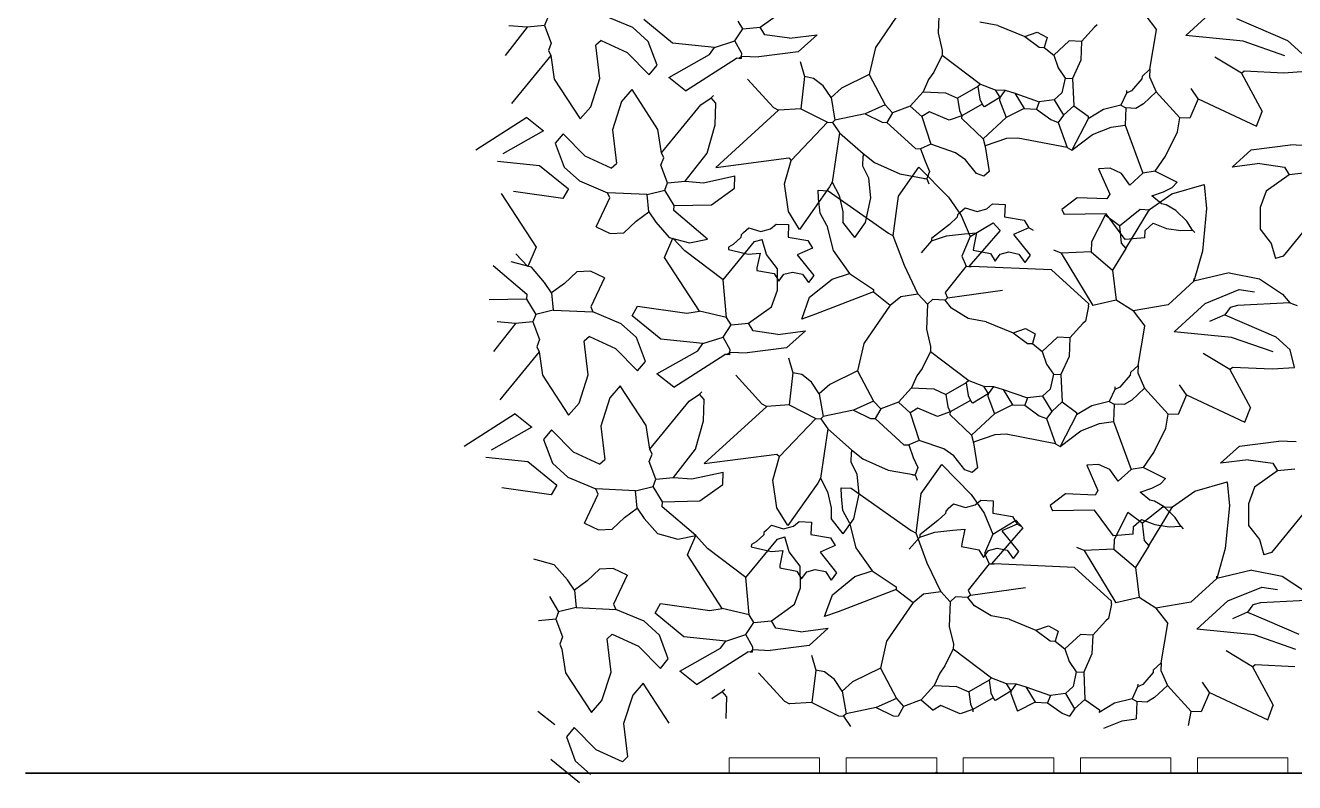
# Model space of a CAD drawing. Header units: inches. Extents: x 2013 to 15569, y -2551 to 2524.
# Drawn here: x 12573.6 to 12736.9, y 1182.1 to 1279.5 of the extents above; entities that cross this region are included whole.
import ezdxf

# ---------------------------------------------------------------- set-up
doc = ezdxf.new("R2010")
doc.units = ezdxf.units.IN
doc.header["$MEASUREMENT"] = 0
doc.layers.add('A-FURN', color=8, linetype='Continuous', lineweight=18)
doc.layers.add('A-WALL-FULL', color=7, linetype='Continuous', lineweight=35)
doc.layers.add('VERDE_siepe', color=96, linetype='Continuous')

msp = doc.modelspace()

# ---------------------------------------------------------------- linework, layer by layer
at = {"layer": 'A-FURN'}
for p, q in [((12675.791, 1185.271), (12664.156, 1185.271)), ((12664.156, 1183.271), (12664.156, 1185.271)), ((12675.791, 1183.271), (12675.791, 1185.271)), ((12690.85, 1185.271), (12679.214, 1185.271)), ((12679.214, 1183.271), (12679.214, 1185.271)), ((12690.85, 1183.271), (12690.85, 1185.271)), ((12705.909, 1185.271), (12694.273, 1185.271)), ((12694.273, 1183.271), (12694.273, 1185.271)), ((12705.909, 1183.271), (12705.909, 1185.271)), ((12720.967, 1185.271), (12709.332, 1185.271)), ((12709.332, 1183.271), (12709.332, 1185.271)), ((12720.967, 1183.271), (12720.967, 1185.271)), ((12736.026, 1185.271), (12724.39, 1185.271)), ((12724.39, 1183.271), (12724.39, 1185.271)), ((12736.026, 1183.271), (12736.026, 1185.271)), ((12675.791, 1183.271), (12664.156, 1183.271)), ((12690.85, 1183.271), (12679.214, 1183.271)), ((12705.909, 1183.271), (12694.273, 1183.271)), ((12720.967, 1183.271), (12709.332, 1183.271)), ((12736.026, 1183.271), (12724.39, 1183.271))]:
    msp.add_line(p, q, dxfattribs=at)
at = {"layer": 'A-WALL-FULL'}
msp.add_line((12573.608, 1183.271), (13770.707, 1183.271), dxfattribs=at)
at = {"layer": 'VERDE_siepe'}
for p, q in [((12722.89, 1278.169), (12726.88, 1281.805)), ((12640.77, 1280.402), (12640.41, 1279.46)), ((12651.765, 1279.197), (12648.126, 1280.72)), ((12656.879, 1277.2), (12653.181, 1280.234)), ((12668.141, 1279.263), (12671.106, 1281.368)), ((12686.366, 1281.597), (12682.957, 1276.639)), ((12691.159, 1281.708), (12691.02, 1278.521)), ((12717.617, 1280.873), (12719.127, 1278.892)), ((12729.406, 1280.359), (12731.912, 1279.293)), ((12638.165, 1279.239), (12635.338, 1275.613)), ((12638.165, 1279.24), (12635.798, 1279.432)), ((12640.41, 1279.46), (12638.166, 1279.239)), ((12640.41, 1279.46), (12641.268, 1277.189)), ((12653.74, 1277.422), (12651.765, 1279.197)), ((12664.872, 1277.49), (12665.897, 1279.041)), ((12665.897, 1279.041), (12665.301, 1280.025)), ((12665.897, 1279.041), (12668.141, 1279.263)), ((12668.737, 1278.279), (12668.141, 1279.263)), ((12691.02, 1278.521), (12691.56, 1276.264)), ((12698.722, 1279.463), (12696.406, 1279.869)), ((12698.722, 1279.463), (12702.171, 1278.035)), ((12702.171, 1278.035), (12703.792, 1278.603)), ((12703.792, 1278.603), (12705.038, 1277.91)), ((12711.162, 1279.24), (12709.485, 1277.397)), ((12711.494, 1279.544), (12711.162, 1279.24)), ((12718.267, 1273.823), (12719.127, 1278.892)), ((12731.912, 1279.293), (12735.985, 1277.519)), ((12641.268, 1277.189), (12640.908, 1276.247)), ((12647.668, 1277.548), (12647.003, 1276.939)), ((12647.521, 1272.625), (12647.003, 1276.939)), ((12647.668, 1277.548), (12651.039, 1276.004)), ((12654.872, 1274.361), (12653.74, 1277.422)), ((12662.281, 1276.646), (12656.879, 1277.2)), ((12662.281, 1276.646), (12664.872, 1277.49)), ((12665.758, 1275.855), (12664.872, 1277.49)), ((12671.909, 1277.821), (12668.737, 1278.279)), ((12671.909, 1277.821), (12675.463, 1278.28)), ((12675.463, 1278.28), (12673.022, 1276.083)), ((12702.171, 1278.035), (12704.027, 1276.678)), ((12705.038, 1277.91), (12704.664, 1276.65)), ((12707.892, 1277.467), (12705.897, 1275.639)), ((12709.485, 1277.397), (12707.892, 1277.467)), ((12709.485, 1277.397), (12709.386, 1275.004)), ((12730.261, 1277.44), (12722.89, 1278.169)), ((12735.635, 1275.573), (12730.261, 1277.44)), ((12735.985, 1277.519), (12737.828, 1275.843)), ((12641.199, 1275.596), (12636.142, 1269.431)), ((12640.908, 1276.247), (12641.199, 1275.596)), ((12641.199, 1275.595), (12641.655, 1272.574)), ((12651.039, 1276.004), (12653.86, 1273.128)), ((12656.366, 1272.753), (12661.603, 1275.718)), ((12658.527, 1271.063), (12665.093, 1275.246)), ((12661.603, 1275.718), (12662.281, 1276.646)), ((12665.412, 1275.232), (12665.093, 1275.246)), ((12665.412, 1275.232), (12665.744, 1275.537)), ((12665.731, 1275.218), (12665.744, 1275.537)), ((12665.744, 1275.537), (12665.758, 1275.855)), ((12665.744, 1275.537), (12667.974, 1275.44)), ((12673.022, 1276.083), (12667.974, 1275.44)), ((12682.957, 1276.639), (12682.168, 1273.162)), ((12691.532, 1275.626), (12690.479, 1273.438)), ((12691.56, 1276.264), (12691.532, 1275.626)), ((12691.532, 1275.626), (12696.477, 1271.9)), ((12704.027, 1276.678), (12704.664, 1276.65)), ((12704.664, 1276.65), (12705.897, 1275.639)), ((12705.897, 1275.639), (12706.465, 1274.017)), ((12730.056, 1273.309), (12726.634, 1275.373)), ((12653.86, 1273.128), (12654.872, 1274.361)), ((12665.731, 1275.218), (12665.412, 1275.232)), ((12673.302, 1274.826), (12673.856, 1272.886)), ((12706.465, 1274.017), (12707.365, 1272.702)), ((12709.386, 1275.004), (12708.321, 1272.66)), ((12718.267, 1273.823), (12717.269, 1272.909)), ((12718.267, 1273.823), (12718.225, 1272.867)), ((12730.056, 1273.309), (12730.388, 1273.613)), ((12730.388, 1273.613), (12735.486, 1273.391)), ((12641.655, 1272.574), (12644.993, 1267.45)), ((12646.337, 1268.987), (12647.521, 1272.625)), ((12658.527, 1271.063), (12656.366, 1272.753)), ((12666.5, 1272.568), (12669.852, 1268.91)), ((12673.856, 1272.886), (12673.357, 1268.758)), ((12674.984, 1272.664), (12673.856, 1272.886)), ((12676.26, 1271.687), (12674.984, 1272.664)), ((12682.168, 1273.162), (12678.579, 1271.403)), ((12682.168, 1273.162), (12684.231, 1269.241)), ((12689.801, 1272.51), (12689.094, 1270.944)), ((12690.479, 1273.438), (12689.801, 1272.51)), ((12707.365, 1272.702), (12706.964, 1270.804)), ((12707.365, 1272.702), (12708.321, 1272.66)), ((12708.321, 1272.66), (12708.486, 1269.141)), ((12717.256, 1272.589), (12715.912, 1271.053)), ((12717.269, 1272.909), (12717.256, 1272.589)), ((12718.225, 1272.867), (12719.098, 1270.914)), ((12730.056, 1273.309), (12732.715, 1268.405)), ((12735.486, 1273.391), (12738.367, 1273.584)), ((12651.648, 1271.218), (12650.304, 1269.681)), ((12654.987, 1266.095), (12651.649, 1271.219)), ((12661.816, 1270.137), (12662.148, 1270.442)), ((12677.25, 1270.184), (12676.26, 1271.687)), ((12678.579, 1271.403), (12677.25, 1270.184)), ((12689.094, 1270.944), (12687.417, 1269.102)), ((12689.094, 1270.944), (12691.961, 1270.819)), ((12691.961, 1270.819), (12693.527, 1270.113)), ((12696.144, 1271.595), (12693.527, 1270.113)), ((12696.477, 1271.9), (12696.144, 1271.595)), ((12696.144, 1271.595), (12696.394, 1269.988)), ((12696.477, 1271.9), (12698.361, 1271.179)), ((12698.361, 1271.179), (12698.956, 1270.195)), ((12698.361, 1271.179), (12699.635, 1271.123)), ((12699.635, 1271.123), (12698.956, 1270.195)), ((12699.635, 1271.123), (12700.896, 1270.75)), ((12700.896, 1270.75), (12704.041, 1269.655)), ((12700.896, 1270.75), (12702.087, 1268.782)), ((12706.964, 1270.804), (12705.966, 1269.89)), ((12715.261, 1270.761), (12714.555, 1269.196)), ((12715.274, 1271.08), (12715.261, 1270.761)), ((12715.912, 1271.053), (12715.261, 1270.761)), ((12719.098, 1270.914), (12717.436, 1269.39)), ((12719.098, 1270.914), (12722.146, 1267.588)), ((12724.487, 1270.04), (12723.586, 1271.356)), ((12644.994, 1267.45), (12646.337, 1268.987)), ((12650.304, 1269.681), (12649.121, 1266.043)), ((12655.443, 1263.073), (12660.5, 1269.237)), ((12660.5, 1269.237), (12661.816, 1270.137)), ((12662.426, 1269.472), (12661.816, 1270.137)), ((12662.342, 1266.695), (12662.426, 1269.472)), ((12669.852, 1268.91), (12670.476, 1268.564)), ((12673.357, 1268.758), (12670.476, 1268.564)), ((12673.357, 1268.758), (12676.792, 1267.012)), ((12677.25, 1270.184), (12677.761, 1267.289)), ((12684.231, 1269.241), (12681.626, 1268.078)), ((12684.231, 1269.241), (12685.145, 1268.244)), ((12687.417, 1269.102), (12685.145, 1268.244)), ((12687.417, 1269.102), (12688.955, 1267.759)), ((12693.527, 1270.113), (12693.775, 1268.506)), ((12696.684, 1269.337), (12694.066, 1267.855)), ((12696.394, 1269.988), (12696.684, 1269.337)), ((12696.989, 1269.005), (12696.684, 1269.337)), ((12698.956, 1270.195), (12696.989, 1269.005)), ((12698.956, 1270.195), (12698.942, 1269.877)), ((12698.942, 1269.877), (12699.801, 1267.605)), ((12702.087, 1268.782), (12699.801, 1267.605)), ((12702.087, 1268.782), (12703.68, 1268.713)), ((12704.041, 1269.655), (12703.68, 1268.713)), ((12705.966, 1269.89), (12704.041, 1269.655)), ((12705.966, 1269.89), (12707.157, 1267.923)), ((12708.486, 1269.141), (12707.157, 1267.923)), ((12708.486, 1269.141), (12710.343, 1267.784)), ((12714.555, 1269.196), (12712.296, 1268.656)), ((12714.555, 1269.196), (12715.177, 1268.849)), ((12715.177, 1268.849), (12715.08, 1266.62)), ((12716.452, 1268.794), (12715.177, 1268.849)), ((12717.436, 1269.39), (12716.452, 1268.794)), ((12724.487, 1270.04), (12723.42, 1267.532)), ((12724.487, 1270.04), (12731.994, 1266.521)), ((12638.115, 1267.605), (12631.549, 1263.423)), ((12638.115, 1267.605), (12640.276, 1265.915)), ((12670.476, 1268.564), (12662.449, 1261.208)), ((12677.761, 1267.289), (12677.429, 1266.985)), ((12681.626, 1268.078), (12677.761, 1267.289)), ((12681.626, 1268.078), (12683.816, 1267.025)), ((12685.145, 1268.244), (12684.452, 1266.997)), ((12689.938, 1268.354), (12688.955, 1267.759)), ((12688.955, 1267.759), (12690.076, 1264.198)), ((12692.446, 1267.287), (12689.938, 1268.354)), ((12694.066, 1267.855), (12692.446, 1267.287)), ((12693.775, 1268.506), (12694.066, 1267.855)), ((12694.066, 1267.855), (12694.052, 1267.536)), ((12694.052, 1267.536), (12696.808, 1264.862)), ((12699.801, 1267.605), (12696.808, 1264.862)), ((12703.68, 1268.713), (12705.536, 1267.355)), ((12705.536, 1267.355), (12706.478, 1266.995)), ((12707.157, 1267.923), (12706.478, 1266.995)), ((12710.329, 1267.465), (12708.236, 1263.406)), ((12712.296, 1268.656), (12710.329, 1267.465)), ((12710.343, 1267.784), (12710.329, 1267.465)), ((12721.824, 1265.77), (12722.146, 1267.588)), ((12723.42, 1267.532), (12722.146, 1267.588)), ((12731.994, 1266.521), (12732.715, 1268.405)), ((12640.276, 1265.915), (12635.039, 1262.951)), ((12642.782, 1265.54), (12641.77, 1264.308)), ((12645.602, 1262.665), (12642.782, 1265.54)), ((12649.121, 1266.043), (12649.639, 1261.73)), ((12655.443, 1263.073), (12654.987, 1266.095)), ((12661.304, 1263.055), (12662.342, 1266.695)), ((12676.792, 1267.012), (12672.11, 1262.108)), ((12676.792, 1267.012), (12677.429, 1266.985)), ((12678.329, 1265.668), (12677.414, 1259.324)), ((12677.429, 1266.985), (12678.329, 1265.668)), ((12678.329, 1265.668), (12681.404, 1262.981)), ((12683.816, 1267.025), (12684.452, 1266.997)), ((12684.452, 1266.997), (12688.136, 1263.645)), ((12706.478, 1266.995), (12707.614, 1263.753)), ((12710.904, 1265.447), (12713.291, 1266.387)), ((12713.291, 1266.387), (12715.08, 1266.62)), ((12715.08, 1266.62), (12717.365, 1260.455)), ((12720.281, 1262.643), (12721.824, 1265.77)), ((12641.77, 1264.308), (12642.902, 1261.247)), ((12690.076, 1264.198), (12688.774, 1263.617)), ((12693.264, 1263.101), (12690.076, 1264.198)), ((12696.808, 1264.862), (12697.086, 1263.892)), ((12699.833, 1264.928), (12697.064, 1263.963)), ((12697.086, 1263.892), (12697.584, 1260.679)), ((12701.283, 1264.987), (12699.833, 1264.928)), ((12707.614, 1263.753), (12701.283, 1264.987)), ((12708.236, 1263.406), (12710.904, 1265.447)), ((12731.31, 1263.452), (12736.358, 1264.095)), ((12738.588, 1263.998), (12736.358, 1264.095)), ((12648.973, 1261.121), (12645.602, 1262.665)), ((12655.374, 1261.48), (12655.734, 1262.421)), ((12655.734, 1262.421), (12655.443, 1263.073)), ((12658.476, 1259.429), (12661.304, 1263.055)), ((12662.449, 1261.208), (12671.804, 1262.442)), ((12671.804, 1262.442), (12672.11, 1262.108)), ((12681.335, 1261.387), (12681.39, 1262.661)), ((12681.404, 1262.981), (12681.39, 1262.661)), ((12681.404, 1262.981), (12682.848, 1261.841)), ((12688.136, 1263.645), (12688.774, 1263.617)), ((12688.774, 1263.617), (12689.342, 1261.996)), ((12694.533, 1262.189), (12693.264, 1263.101)), ((12695.977, 1260.43), (12694.533, 1262.189)), ((12707.614, 1263.753), (12708.236, 1263.406)), ((12718.972, 1260.704), (12720.281, 1262.643)), ((12728.869, 1261.255), (12731.31, 1263.452)), ((12634.361, 1262.023), (12639.762, 1261.468)), ((12639.762, 1261.468), (12643.461, 1258.434)), ((12642.902, 1261.247), (12644.877, 1259.471)), ((12648.973, 1261.121), (12649.639, 1261.73)), ((12656.232, 1259.208), (12655.374, 1261.48)), ((12671.277, 1259.089), (12672.11, 1262.108)), ((12682.106, 1259.817), (12681.335, 1261.387)), ((12682.848, 1261.841), (12686.111, 1260.385)), ((12685.916, 1257.513), (12688.57, 1261.236)), ((12688.57, 1261.236), (12692.36, 1257.385)), ((12689.342, 1261.996), (12689.923, 1260.694)), ((12689.923, 1260.694), (12689.563, 1259.752)), ((12697.584, 1260.679), (12696.919, 1260.069)), ((12713.178, 1261.11), (12711.644, 1261.023)), ((12711.644, 1261.023), (12713.099, 1257.768)), ((12714.614, 1260.433), (12713.178, 1261.11)), ((12718.972, 1260.704), (12717.365, 1260.455)), ((12718.972, 1260.704), (12721.784, 1259.305)), ((12732.423, 1261.714), (12728.869, 1261.255)), ((12732.423, 1261.714), (12735.595, 1261.256)), ((12735.595, 1261.256), (12736.191, 1260.272)), ((12644.877, 1259.471), (12648.516, 1257.948)), ((12655.871, 1258.266), (12656.232, 1259.208)), ((12656.232, 1259.208), (12658.476, 1259.429)), ((12658.476, 1259.429), (12660.844, 1259.236)), ((12660.844, 1259.236), (12664.89, 1260.107)), ((12664.821, 1258.515), (12664.89, 1260.107)), ((12671.776, 1255.526), (12671.277, 1259.089)), ((12677.414, 1259.324), (12677.068, 1258.7)), ((12677.414, 1259.324), (12678.3, 1257.584)), ((12682.377, 1257.292), (12682.106, 1259.817)), ((12686.111, 1260.385), (12689.563, 1259.752)), ((12689.245, 1259.766), (12689.563, 1259.752)), ((12689.563, 1259.752), (12689.854, 1259.101)), ((12696.919, 1260.069), (12695.977, 1260.43)), ((12715.702, 1258.931), (12714.614, 1260.433)), ((12717.365, 1260.455), (12715.702, 1258.931)), ((12721.11, 1257.821), (12725.266, 1259.022)), ((12721.16, 1258.612), (12721.784, 1259.305)), ((12725.266, 1259.022), (12725.572, 1255.937)), ((12736.191, 1260.272), (12733.226, 1258.167)), ((12738.435, 1260.494), (12736.191, 1260.272)), ((12634.817, 1257.853), (12639.304, 1250.954)), ((12642.769, 1257.188), (12636.424, 1258.102)), ((12643.461, 1258.434), (12642.769, 1257.188)), ((12647.047, 1253.544), (12648.807, 1257.297)), ((12648.807, 1257.297), (12648.516, 1257.948)), ((12653.614, 1257.726), (12648.516, 1257.948)), ((12653.614, 1257.726), (12655.871, 1258.266)), ((12653.835, 1255.482), (12653.614, 1257.726)), ((12657.063, 1256.299), (12655.871, 1258.266)), ((12661.856, 1256.409), (12664.821, 1258.515)), ((12677.068, 1258.7), (12673.183, 1253.234)), ((12675.613, 1258.26), (12676.888, 1258.204)), ((12675.641, 1257.193), (12675.613, 1258.26)), ((12676.888, 1258.204), (12684.63, 1252.76)), ((12678.3, 1257.584), (12678.755, 1255.507)), ((12681.694, 1254.122), (12682.377, 1257.292)), ((12685.253, 1252.414), (12685.916, 1257.513)), ((12692.36, 1257.385), (12694.016, 1255.01)), ((12708.928, 1257.311), (12706.947, 1255.801)), ((12712.752, 1257.145), (12708.928, 1257.311)), ((12713.099, 1257.768), (12712.752, 1257.145)), ((12718.236, 1255.796), (12721.11, 1257.821)), ((12718.514, 1257.532), (12720.022, 1258.047)), ((12719.748, 1256.521), (12718.514, 1257.532)), ((12720.022, 1258.047), (12721.16, 1258.612)), ((12733.226, 1258.167), (12732.452, 1256.031)), ((12657.035, 1255.661), (12657.063, 1256.299)), ((12661.342, 1251.963), (12657.035, 1255.661)), ((12657.063, 1256.299), (12661.856, 1256.409)), ((12675.854, 1255.341), (12675.641, 1257.193)), ((12693.843, 1255.415), (12694.508, 1256.025)), ((12694.508, 1256.025), (12696.043, 1255.553)), ((12696.043, 1255.553), (12697.312, 1255.898)), ((12697.312, 1255.898), (12698.041, 1256.51)), ((12698.041, 1256.51), (12699.634, 1256.44)), ((12699.634, 1256.44), (12699.564, 1254.847)), ((12706.947, 1255.801), (12707.239, 1255.151)), ((12714.357, 1253.698), (12717.004, 1255.818)), ((12715.188, 1250.789), (12718.236, 1255.796)), ((12717.004, 1255.818), (12718.278, 1255.762)), ((12720.359, 1256.374), (12719.748, 1256.521)), ((12721.617, 1255.643), (12720.359, 1256.374)), ((12725.572, 1255.937), (12725.038, 1250.432)), ((12732.452, 1256.031), (12732.478, 1253.266)), ((12650.595, 1252.772), (12652.187, 1254.277)), ((12652.187, 1254.277), (12653.835, 1255.482)), ((12653.835, 1255.482), (12654.735, 1254.166)), ((12654.735, 1254.166), (12656.434, 1252.211)), ((12673.183, 1253.234), (12671.776, 1255.526)), ((12676.693, 1253.745), (12675.854, 1255.341)), ((12678.755, 1255.507), (12678.785, 1254.156)), ((12680.295, 1252.175), (12678.785, 1254.156)), ((12680.295, 1252.175), (12681.694, 1254.122)), ((12693.496, 1254.792), (12692.499, 1253.878)), ((12693.51, 1255.111), (12693.496, 1254.792)), ((12693.843, 1255.415), (12693.51, 1255.111)), ((12694.016, 1255.01), (12695.144, 1252.301)), ((12695.144, 1252.301), (12698.094, 1254.088)), ((12698.094, 1254.088), (12699.009, 1253.091)), ((12699.564, 1254.847), (12702.099, 1254.417)), ((12702.099, 1254.417), (12702.695, 1253.434)), ((12712.668, 1255.233), (12707.239, 1255.151)), ((12712.501, 1255.056), (12710.755, 1251.621)), ((12714.357, 1253.698), (12712.501, 1255.056)), ((12715.079, 1251.936), (12712.668, 1255.233)), ((12723.024, 1254.292), (12721.617, 1255.643)), ((12723.751, 1253.153), (12723.024, 1254.292)), ((12739.459, 1254.704), (12735.413, 1249.772)), ((12647.047, 1253.544), (12648.832, 1252.696)), ((12648.832, 1252.696), (12650.595, 1252.772)), ((12665.679, 1252.513), (12665.665, 1252.195)), ((12666.012, 1252.817), (12665.679, 1252.513)), ((12666.012, 1252.817), (12666.676, 1253.427)), ((12666.676, 1253.427), (12668.212, 1252.956)), ((12668.212, 1252.956), (12669.481, 1253.3)), ((12669.481, 1253.3), (12670.209, 1253.912)), ((12670.209, 1253.912), (12671.802, 1253.842)), ((12671.802, 1253.842), (12671.733, 1252.249)), ((12676.693, 1253.745), (12677.509, 1250.516)), ((12684.63, 1252.76), (12685.253, 1252.414)), ((12686.699, 1248.572), (12685.253, 1252.414)), ((12690.172, 1251.745), (12692.089, 1252.412)), ((12692.499, 1253.878), (12690.186, 1252.064)), ((12692.089, 1252.412), (12694.444, 1252.652)), ((12694.444, 1252.652), (12695.962, 1252.77)), ((12699.009, 1253.091), (12694.977, 1248.478)), ((12695.962, 1252.77), (12695.561, 1250.872)), ((12702.695, 1253.434), (12700.741, 1252.561)), ((12700.741, 1252.561), (12702.86, 1249.915)), ((12703.318, 1253.087), (12702.695, 1253.434)), ((12714.357, 1253.698), (12714.578, 1251.454)), ((12717.642, 1252.143), (12717.683, 1253.099)), ((12717.683, 1253.099), (12718.681, 1254.013)), ((12718.681, 1254.013), (12720.404, 1253.362)), ((12720.404, 1253.362), (12722.269, 1253.097)), ((12722.269, 1253.097), (12723.751, 1253.153)), ((12723.75, 1253.153), (12724.055, 1252.821)), ((12732.478, 1253.266), (12733.891, 1251.435)), ((12639.304, 1250.954), (12638.237, 1248.447)), ((12655.836, 1249.609), (12656.903, 1252.117)), ((12656.434, 1252.211), (12659.04, 1251.483)), ((12658.426, 1250.454), (12656.903, 1252.117)), ((12659.04, 1251.483), (12661.342, 1251.963)), ((12663.371, 1246.726), (12667.417, 1251.658)), ((12664.066, 1250.962), (12664.052, 1250.642)), ((12664.667, 1251.281), (12664.066, 1250.962)), ((12665.665, 1252.195), (12664.667, 1251.281)), ((12667.417, 1251.658), (12668.387, 1251.935)), ((12668.94, 1249.995), (12668.387, 1251.935)), ((12671.733, 1252.249), (12674.267, 1251.82)), ((12674.863, 1250.836), (12672.91, 1249.964)), ((12674.267, 1251.82), (12674.863, 1250.836)), ((12690.172, 1251.745), (12688.828, 1250.208)), ((12690.186, 1252.064), (12690.172, 1251.745)), ((12695.144, 1252.301), (12694.077, 1249.794)), ((12695.561, 1250.872), (12695.547, 1250.553)), ((12710.755, 1251.621), (12710.699, 1250.347)), ((12715.188, 1250.789), (12713.47, 1247.991)), ((12714.578, 1251.454), (12715.188, 1250.789)), ((12717.642, 1252.143), (12715.079, 1251.936)), ((12733.891, 1251.435), (12734.444, 1249.495)), ((12636.714, 1250.11), (12638.237, 1248.447)), ((12660.323, 1242.71), (12655.836, 1249.609)), ((12663.371, 1246.726), (12658.426, 1250.454)), ((12664.052, 1250.642), (12665.348, 1250.359)), ((12665.348, 1250.359), (12666.613, 1250.055)), ((12666.613, 1250.055), (12668.131, 1250.172)), ((12668.131, 1250.172), (12667.729, 1248.274)), ((12670.352, 1248.165), (12668.94, 1249.995)), ((12672.91, 1249.964), (12675.029, 1247.317)), ((12677.509, 1250.516), (12679.614, 1247.552)), ((12694.077, 1249.794), (12694.659, 1248.492)), ((12695.547, 1250.553), (12697.763, 1250.137)), ((12697.763, 1250.137), (12698.359, 1249.153)), ((12698.359, 1249.153), (12699.021, 1250.053)), ((12699.021, 1250.053), (12700.124, 1250.348)), ((12700.124, 1250.348), (12701.421, 1250.063)), ((12701.421, 1250.063), (12702.182, 1248.987)), ((12702.86, 1249.915), (12702.182, 1248.987)), ((12706.862, 1250.194), (12705.92, 1250.555)), ((12710.699, 1250.347), (12706.862, 1250.194)), ((12706.862, 1250.194), (12710.941, 1243.461)), ((12710.699, 1250.347), (12713.47, 1247.991)), ((12725.038, 1250.432), (12723.942, 1246.577)), ((12735.413, 1249.772), (12734.444, 1249.495)), ((12633.798, 1248.601), (12638.105, 1244.902)), ((12638.706, 1248.353), (12636.1, 1249.081)), ((12640.405, 1246.397), (12638.706, 1248.353)), ((12644.545, 1247.791), (12642.953, 1246.286)), ((12646.308, 1247.868), (12644.545, 1247.791)), ((12648.093, 1247.02), (12646.308, 1247.868)), ((12667.729, 1248.274), (12667.715, 1247.955)), ((12667.715, 1247.955), (12669.931, 1247.54)), ((12669.931, 1247.54), (12670.527, 1246.556)), ((12670.378, 1245.399), (12670.352, 1248.165)), ((12671.189, 1247.456), (12672.293, 1247.75)), ((12672.293, 1247.75), (12673.589, 1247.465)), ((12677.388, 1246.828), (12679.614, 1247.552)), ((12679.614, 1247.552), (12682.717, 1245.501)), ((12688.438, 1244.933), (12686.699, 1248.572)), ((12694.659, 1248.492), (12691.957, 1245.098)), ((12694.659, 1248.492), (12694.977, 1248.478)), ((12694.977, 1248.478), (12695.295, 1248.464)), ((12705.618, 1248.014), (12695.295, 1248.464)), ((12710.408, 1243.656), (12705.618, 1248.014)), ((12713.47, 1247.991), (12713.94, 1244.14)), ((12728.458, 1247.657), (12723.942, 1246.577)), ((12728.458, 1247.657), (12732.36, 1246.888)), ((12641.305, 1245.081), (12640.405, 1246.397)), ((12642.953, 1246.286), (12641.305, 1245.081)), ((12648.093, 1247.02), (12646.333, 1243.266)), ((12663.799, 1241.92), (12663.371, 1246.726)), ((12670.527, 1246.556), (12671.189, 1247.456)), ((12673.589, 1247.465), (12674.35, 1246.389)), ((12675.029, 1247.317), (12674.35, 1246.389)), ((12674.501, 1244.497), (12677.388, 1246.828)), ((12723.942, 1246.577), (12720.617, 1243.53)), ((12723.942, 1246.577), (12723.956, 1246.896)), ((12732.36, 1246.888), (12735.352, 1244.915)), ((12638.077, 1244.265), (12633.284, 1244.155)), ((12638.105, 1244.902), (12638.077, 1244.265)), ((12638.077, 1244.265), (12639.269, 1242.297)), ((12641.305, 1245.081), (12641.526, 1242.838)), ((12669.604, 1243.263), (12670.378, 1245.399)), ((12673.48, 1241.701), (12674.501, 1244.497)), ((12682.703, 1245.183), (12675.237, 1242.317)), ((12682.717, 1245.501), (12682.703, 1245.183)), ((12682.703, 1245.183), (12684.864, 1243.492)), ((12684.864, 1243.492), (12686.232, 1244.599)), ((12686.232, 1244.599), (12688.438, 1244.933)), ((12688.438, 1244.933), (12689.657, 1243.603)), ((12692.247, 1244.448), (12691.915, 1244.142)), ((12691.957, 1245.098), (12692.247, 1244.448)), ((12692.247, 1244.448), (12699.313, 1245.416)), ((12725.378, 1243.7), (12729.742, 1245.483)), ((12729.742, 1245.483), (12731.742, 1245.191)), ((12735.352, 1244.915), (12736.27, 1243.805)), ((12641.526, 1242.838), (12639.269, 1242.297)), ((12641.526, 1242.838), (12646.624, 1242.615)), ((12646.333, 1243.266), (12646.624, 1242.615)), ((12650.263, 1241.092), (12646.624, 1242.615)), ((12651.679, 1242.129), (12652.371, 1243.376)), ((12652.371, 1243.376), (12658.716, 1242.461)), ((12658.716, 1242.461), (12660.323, 1242.71)), ((12663.799, 1241.92), (12660.323, 1242.71)), ((12666.639, 1241.158), (12669.604, 1243.263)), ((12684.864, 1243.492), (12681.455, 1238.534)), ((12689.657, 1243.603), (12689.518, 1240.416)), ((12690.322, 1244.212), (12689.657, 1243.603)), ((12691.915, 1244.142), (12690.322, 1244.212)), ((12692.763, 1243.086), (12691.915, 1244.142)), ((12694.904, 1241.764), (12692.763, 1243.086)), ((12710.394, 1243.337), (12709.992, 1241.439)), ((12710.394, 1243.337), (12710.408, 1243.656)), ((12713.94, 1244.14), (12710.941, 1243.461)), ((12716.115, 1242.768), (12713.94, 1244.14)), ((12720.617, 1243.53), (12716.115, 1242.768)), ((12716.115, 1242.768), (12717.625, 1240.787)), ((12721.388, 1240.064), (12725.378, 1243.7)), ((12728.582, 1243.182), (12727.904, 1242.254)), ((12729.552, 1243.459), (12728.582, 1243.182)), ((12736.27, 1243.805), (12729.552, 1243.459)), ((12736.27, 1243.805), (12737.212, 1243.445)), ((12636.663, 1241.134), (12633.836, 1237.508)), ((12636.664, 1241.134), (12634.296, 1241.327)), ((12638.908, 1241.355), (12636.664, 1241.134)), ((12639.269, 1242.297), (12638.908, 1241.355)), ((12638.908, 1241.355), (12639.766, 1239.084)), ((12652.238, 1239.317), (12650.263, 1241.092)), ((12655.377, 1239.095), (12651.679, 1242.129)), ((12664.395, 1240.936), (12663.799, 1241.92)), ((12664.395, 1240.936), (12666.639, 1241.158)), ((12667.235, 1240.174), (12666.639, 1241.158)), ((12675.237, 1242.317), (12673.48, 1241.701)), ((12697.22, 1241.358), (12694.904, 1241.764)), ((12697.22, 1241.358), (12700.669, 1239.93)), ((12709.66, 1241.135), (12707.983, 1239.292)), ((12709.992, 1241.439), (12709.66, 1241.135)), ((12727.904, 1242.254), (12725.951, 1241.382)), ((12727.904, 1242.254), (12730.41, 1241.187)), ((12730.41, 1241.187), (12734.484, 1239.414)), ((12646.166, 1239.443), (12645.501, 1238.834)), ((12646.166, 1239.443), (12649.537, 1237.899)), ((12660.779, 1238.541), (12663.37, 1239.385)), ((12663.37, 1239.385), (12664.395, 1240.936)), ((12664.256, 1237.75), (12663.37, 1239.385)), ((12670.407, 1239.716), (12667.235, 1240.174)), ((12670.407, 1239.716), (12673.961, 1240.175)), ((12673.961, 1240.175), (12671.52, 1237.978)), ((12689.518, 1240.416), (12690.058, 1238.159)), ((12700.669, 1239.93), (12702.29, 1240.498)), ((12700.669, 1239.93), (12702.525, 1238.573)), ((12702.29, 1240.498), (12703.536, 1239.805)), ((12703.536, 1239.805), (12703.163, 1238.545)), ((12706.39, 1239.362), (12704.395, 1237.534)), ((12707.983, 1239.292), (12706.39, 1239.362)), ((12716.765, 1235.718), (12717.625, 1240.787)), ((12728.759, 1239.335), (12721.388, 1240.064)), ((12734.133, 1237.468), (12728.759, 1239.335)), ((12734.484, 1239.414), (12736.326, 1237.738)), ((12639.766, 1239.084), (12639.406, 1238.142)), ((12639.406, 1238.142), (12639.697, 1237.49)), ((12646.019, 1234.52), (12645.501, 1238.834)), ((12649.537, 1237.899), (12652.358, 1235.023)), ((12653.37, 1236.256), (12652.238, 1239.317)), ((12660.779, 1238.541), (12655.377, 1239.095)), ((12660.101, 1237.613), (12660.779, 1238.541)), ((12664.243, 1237.432), (12664.256, 1237.75)), ((12671.52, 1237.978), (12666.472, 1237.335)), ((12681.455, 1238.534), (12680.666, 1235.057)), ((12690.058, 1238.159), (12690.03, 1237.521)), ((12702.525, 1238.573), (12703.163, 1238.545)), ((12703.163, 1238.545), (12704.395, 1237.534)), ((12707.983, 1239.292), (12707.884, 1236.899)), ((12736.865, 1235.479), (12736.326, 1237.738)), ((12639.697, 1237.49), (12634.64, 1231.326)), ((12639.697, 1237.49), (12640.153, 1234.469)), ((12652.358, 1235.023), (12653.37, 1236.256)), ((12654.864, 1234.648), (12660.101, 1237.613)), ((12657.025, 1232.958), (12663.591, 1237.141)), ((12663.91, 1237.127), (12663.591, 1237.141)), ((12663.91, 1237.127), (12664.243, 1237.432)), ((12664.229, 1237.113), (12663.91, 1237.127)), ((12664.229, 1237.113), (12664.243, 1237.432)), ((12664.243, 1237.432), (12666.472, 1237.335)), ((12671.8, 1236.721), (12672.354, 1234.781)), ((12690.03, 1237.521), (12688.977, 1235.333)), ((12690.03, 1237.521), (12694.975, 1233.795)), ((12704.395, 1237.534), (12704.963, 1235.912)), ((12707.884, 1236.899), (12706.819, 1234.555)), ((12728.554, 1235.204), (12725.132, 1237.268)), ((12640.153, 1234.469), (12643.491, 1229.345)), ((12644.836, 1230.882), (12646.019, 1234.52)), ((12657.025, 1232.958), (12654.864, 1234.648)), ((12664.998, 1234.463), (12668.35, 1230.805)), ((12672.354, 1234.781), (12671.855, 1230.652)), ((12673.482, 1234.559), (12672.354, 1234.781)), ((12674.758, 1233.582), (12673.482, 1234.559)), ((12680.666, 1235.057), (12677.078, 1233.298)), ((12680.666, 1235.057), (12682.729, 1231.136)), ((12688.977, 1235.333), (12688.299, 1234.405)), ((12704.963, 1235.912), (12705.863, 1234.597)), ((12705.863, 1234.597), (12705.462, 1232.699)), ((12705.863, 1234.597), (12706.819, 1234.555)), ((12706.819, 1234.555), (12706.985, 1231.036)), ((12715.754, 1234.484), (12714.41, 1232.947)), ((12715.768, 1234.804), (12715.754, 1234.484)), ((12716.765, 1235.718), (12715.768, 1234.804)), ((12716.765, 1235.718), (12716.723, 1234.762)), ((12716.723, 1234.762), (12717.596, 1232.809)), ((12728.554, 1235.204), (12728.886, 1235.508)), ((12728.554, 1235.204), (12731.213, 1230.3)), ((12728.886, 1235.508), (12733.984, 1235.286)), ((12733.984, 1235.286), (12736.865, 1235.479)), ((12650.146, 1233.113), (12648.802, 1231.576)), ((12653.485, 1227.99), (12650.147, 1233.114)), ((12675.748, 1232.079), (12674.758, 1233.582)), ((12677.078, 1233.298), (12675.748, 1232.079)), ((12687.592, 1232.839), (12685.915, 1230.997)), ((12688.299, 1234.405), (12687.592, 1232.839)), ((12687.592, 1232.839), (12690.459, 1232.714)), ((12694.642, 1233.49), (12692.025, 1232.008)), ((12694.975, 1233.795), (12694.642, 1233.49)), ((12694.642, 1233.49), (12694.892, 1231.883)), ((12694.975, 1233.795), (12696.859, 1233.074)), ((12696.859, 1233.074), (12697.454, 1232.09)), ((12696.859, 1233.074), (12698.133, 1233.018)), ((12698.133, 1233.018), (12697.454, 1232.09)), ((12698.133, 1233.018), (12699.394, 1232.645)), ((12713.773, 1232.975), (12713.759, 1232.656)), ((12714.41, 1232.947), (12713.759, 1232.656)), ((12717.596, 1232.809), (12715.934, 1231.285)), ((12717.596, 1232.809), (12720.644, 1229.483)), ((12722.985, 1231.935), (12722.084, 1233.251)), ((12648.802, 1231.576), (12647.619, 1227.938)), ((12658.998, 1231.132), (12660.314, 1232.032)), ((12660.314, 1232.032), (12660.646, 1232.337)), ((12660.924, 1231.367), (12660.314, 1232.032)), ((12660.84, 1228.59), (12660.924, 1231.367)), ((12675.748, 1232.079), (12676.259, 1229.184)), ((12690.459, 1232.714), (12692.025, 1232.008)), ((12692.025, 1232.008), (12692.273, 1230.401)), ((12695.183, 1231.232), (12692.564, 1229.75)), ((12694.892, 1231.883), (12695.183, 1231.232)), ((12695.487, 1230.9), (12695.183, 1231.232)), ((12697.454, 1232.09), (12695.487, 1230.9)), ((12697.454, 1232.09), (12697.44, 1231.772)), ((12697.44, 1231.772), (12698.299, 1229.5)), ((12699.394, 1232.645), (12702.539, 1231.55)), ((12699.394, 1232.645), (12700.585, 1230.677)), ((12702.539, 1231.55), (12702.178, 1230.608)), ((12704.464, 1231.785), (12702.539, 1231.55)), ((12705.462, 1232.699), (12704.464, 1231.785)), ((12704.464, 1231.785), (12705.655, 1229.818)), ((12713.759, 1232.656), (12713.053, 1231.091)), ((12715.934, 1231.285), (12714.95, 1230.689)), ((12722.985, 1231.935), (12721.918, 1229.427)), ((12722.985, 1231.935), (12730.492, 1228.416)), ((12643.492, 1229.345), (12644.836, 1230.882)), ((12653.941, 1224.968), (12658.998, 1231.132)), ((12668.974, 1230.459), (12660.947, 1223.103)), ((12668.35, 1230.805), (12668.974, 1230.459)), ((12671.855, 1230.652), (12668.974, 1230.459)), ((12671.855, 1230.652), (12675.29, 1228.907)), ((12680.124, 1229.973), (12676.259, 1229.184)), ((12682.729, 1231.136), (12680.124, 1229.973)), ((12680.124, 1229.973), (12682.314, 1228.92)), ((12682.729, 1231.136), (12683.643, 1230.138)), ((12683.643, 1230.138), (12682.95, 1228.892)), ((12685.915, 1230.997), (12683.643, 1230.138)), ((12685.915, 1230.997), (12687.453, 1229.654)), ((12688.436, 1230.249), (12687.453, 1229.654)), ((12687.453, 1229.654), (12688.574, 1226.093)), ((12690.944, 1229.182), (12688.436, 1230.249)), ((12692.564, 1229.75), (12690.944, 1229.182)), ((12692.273, 1230.401), (12692.564, 1229.75)), ((12692.564, 1229.75), (12692.55, 1229.431)), ((12700.585, 1230.677), (12698.299, 1229.5)), ((12700.585, 1230.677), (12702.178, 1230.608)), ((12702.178, 1230.608), (12704.034, 1229.249)), ((12705.655, 1229.818), (12704.976, 1228.89)), ((12706.985, 1231.036), (12705.655, 1229.818)), ((12706.985, 1231.036), (12708.841, 1229.679)), ((12710.794, 1230.551), (12708.827, 1229.36)), ((12708.841, 1229.679), (12708.827, 1229.36)), ((12713.053, 1231.091), (12710.794, 1230.551)), ((12713.053, 1231.091), (12713.675, 1230.744)), ((12713.675, 1230.744), (12713.578, 1228.514)), ((12714.95, 1230.689), (12713.675, 1230.744)), ((12730.492, 1228.416), (12731.213, 1230.3)), ((12636.613, 1229.5), (12630.047, 1225.318)), ((12636.613, 1229.5), (12638.774, 1227.81)), ((12647.619, 1227.938), (12648.137, 1223.625)), ((12653.941, 1224.968), (12653.485, 1227.99)), ((12659.802, 1224.95), (12660.84, 1228.59)), ((12675.29, 1228.907), (12670.608, 1224.003)), ((12675.29, 1228.907), (12675.927, 1228.879)), ((12676.259, 1229.184), (12675.927, 1228.879)), ((12675.927, 1228.879), (12676.828, 1227.563)), ((12682.314, 1228.92), (12682.95, 1228.892)), ((12682.95, 1228.892), (12686.635, 1225.54)), ((12692.55, 1229.431), (12695.306, 1226.757)), ((12698.299, 1229.5), (12695.306, 1226.757)), ((12704.034, 1229.249), (12704.976, 1228.89)), ((12704.976, 1228.89), (12706.112, 1225.648)), ((12708.827, 1229.36), (12706.735, 1225.301)), ((12709.403, 1227.342), (12711.789, 1228.282)), ((12711.789, 1228.282), (12713.578, 1228.514)), ((12713.578, 1228.514), (12715.863, 1222.35)), ((12720.322, 1227.665), (12720.644, 1229.483)), ((12721.918, 1229.427), (12720.644, 1229.483)), ((12638.774, 1227.81), (12633.537, 1224.846)), ((12641.28, 1227.435), (12640.268, 1226.203)), ((12644.101, 1224.56), (12641.28, 1227.435)), ((12676.828, 1227.563), (12675.912, 1221.219)), ((12676.828, 1227.563), (12679.902, 1224.876)), ((12695.306, 1226.757), (12695.584, 1225.787)), ((12698.331, 1226.823), (12695.562, 1225.858)), ((12699.781, 1226.882), (12698.331, 1226.823)), ((12706.112, 1225.648), (12699.781, 1226.882)), ((12706.735, 1225.301), (12709.403, 1227.342)), ((12718.779, 1224.538), (12720.322, 1227.665)), ((12640.268, 1226.203), (12641.4, 1223.142)), ((12654.232, 1224.316), (12653.941, 1224.968)), ((12656.975, 1221.324), (12659.802, 1224.95)), ((12679.902, 1224.876), (12679.888, 1224.556)), ((12679.902, 1224.876), (12681.346, 1223.736)), ((12686.635, 1225.54), (12687.272, 1225.512)), ((12688.574, 1226.093), (12687.272, 1225.512)), ((12687.272, 1225.512), (12687.84, 1223.891)), ((12691.762, 1224.996), (12688.574, 1226.093)), ((12693.031, 1224.084), (12691.762, 1224.996)), ((12695.584, 1225.787), (12696.082, 1222.574)), ((12706.112, 1225.648), (12706.735, 1225.301)), ((12727.367, 1223.15), (12729.808, 1225.347)), ((12729.808, 1225.347), (12734.856, 1225.99)), ((12737.086, 1225.893), (12734.856, 1225.99)), ((12632.859, 1223.918), (12638.261, 1223.363)), ((12638.261, 1223.363), (12641.959, 1220.329)), ((12641.4, 1223.142), (12643.375, 1221.366)), ((12647.472, 1223.015), (12644.101, 1224.56)), ((12647.472, 1223.016), (12648.137, 1223.625)), ((12653.872, 1223.374), (12654.232, 1224.316)), ((12654.73, 1221.103), (12653.872, 1223.374)), ((12660.947, 1223.103), (12670.302, 1224.337)), ((12669.775, 1220.984), (12670.608, 1224.003)), ((12670.302, 1224.337), (12670.608, 1224.003)), ((12679.833, 1223.282), (12679.888, 1224.556)), ((12680.604, 1221.712), (12679.833, 1223.282)), ((12681.346, 1223.736), (12684.609, 1222.28)), ((12687.84, 1223.891), (12688.421, 1222.589)), ((12694.475, 1222.325), (12693.031, 1224.084)), ((12711.676, 1223.005), (12710.142, 1222.918)), ((12713.112, 1222.328), (12711.676, 1223.005)), ((12717.471, 1222.599), (12718.779, 1224.538)), ((12730.922, 1223.609), (12727.367, 1223.15)), ((12730.922, 1223.609), (12734.093, 1223.151)), ((12734.093, 1223.151), (12734.689, 1222.167)), ((12643.375, 1221.366), (12647.014, 1219.843)), ((12659.342, 1221.131), (12663.388, 1222.002)), ((12663.319, 1220.41), (12663.388, 1222.002)), ((12680.875, 1219.186), (12680.604, 1221.712)), ((12684.609, 1222.28), (12688.061, 1221.647)), ((12687.743, 1221.661), (12688.061, 1221.647)), ((12688.421, 1222.589), (12688.061, 1221.647)), ((12688.061, 1221.647), (12688.352, 1220.996)), ((12688.854, 1219.254), (12691.508, 1222.977)), ((12691.508, 1222.977), (12695.298, 1219.126)), ((12695.417, 1221.964), (12694.475, 1222.325)), ((12696.082, 1222.574), (12695.417, 1221.964)), ((12710.142, 1222.918), (12711.597, 1219.663)), ((12714.201, 1220.826), (12713.112, 1222.328)), ((12715.863, 1222.35), (12714.201, 1220.826)), ((12717.471, 1222.599), (12715.863, 1222.35)), ((12717.471, 1222.599), (12720.282, 1221.2)), ((12734.689, 1222.167), (12731.725, 1220.062)), ((12736.933, 1222.389), (12734.689, 1222.167)), ((12641.267, 1219.083), (12634.922, 1219.997)), ((12641.959, 1220.329), (12641.267, 1219.083)), ((12647.305, 1219.192), (12647.014, 1219.843)), ((12652.112, 1219.621), (12647.014, 1219.843)), ((12652.112, 1219.621), (12654.369, 1220.161)), ((12654.369, 1220.161), (12654.73, 1221.103)), ((12655.561, 1218.194), (12654.369, 1220.161)), ((12654.73, 1221.103), (12656.974, 1221.324)), ((12656.974, 1221.324), (12659.342, 1221.131)), ((12660.354, 1218.304), (12663.319, 1220.41)), ((12670.274, 1217.421), (12669.775, 1220.984)), ((12675.566, 1220.595), (12671.681, 1215.129)), ((12675.912, 1221.219), (12675.566, 1220.595)), ((12675.912, 1221.219), (12676.798, 1219.478)), ((12678.55, 1220.001), (12679.825, 1219.945)), ((12678.579, 1218.934), (12678.55, 1220.001)), ((12679.825, 1219.945), (12687.567, 1214.501)), ((12717.012, 1219.427), (12718.52, 1219.942)), ((12718.52, 1219.942), (12719.659, 1220.507)), ((12719.659, 1220.507), (12720.282, 1221.2)), ((12724.047, 1219.562), (12728.204, 1220.763)), ((12728.204, 1220.763), (12728.509, 1217.678)), ((12731.725, 1220.062), (12730.95, 1217.926)), ((12645.545, 1215.439), (12647.305, 1219.192)), ((12652.333, 1217.377), (12652.112, 1219.621)), ((12655.533, 1217.556), (12655.561, 1218.194)), ((12655.561, 1218.194), (12660.354, 1218.304)), ((12676.798, 1219.478), (12677.253, 1217.402)), ((12678.791, 1217.082), (12678.579, 1218.934)), ((12680.192, 1216.017), (12680.875, 1219.186)), ((12688.191, 1214.155), (12688.854, 1219.254)), ((12695.298, 1219.126), (12696.953, 1216.751)), ((12695.811, 1217.793), (12696.539, 1218.404)), ((12696.539, 1218.404), (12698.132, 1218.335)), ((12698.132, 1218.335), (12698.062, 1216.742)), ((12707.426, 1219.206), (12705.445, 1217.696)), ((12711.25, 1219.04), (12707.426, 1219.206)), ((12711.597, 1219.663), (12711.25, 1219.04)), ((12718.246, 1218.416), (12717.012, 1219.427)), ((12718.857, 1218.269), (12718.246, 1218.416)), ((12720.116, 1217.538), (12718.857, 1218.269)), ((12721.174, 1217.538), (12724.047, 1219.562)), ((12650.685, 1216.172), (12652.333, 1217.377)), ((12652.333, 1217.377), (12653.233, 1216.061)), ((12659.84, 1213.858), (12655.533, 1217.556)), ((12671.681, 1215.129), (12670.274, 1217.421)), ((12677.253, 1217.402), (12677.283, 1216.051)), ((12679.63, 1215.486), (12678.791, 1217.082)), ((12691.994, 1216.687), (12690.997, 1215.773)), ((12692.008, 1217.006), (12691.994, 1216.687)), ((12692.341, 1217.31), (12692.008, 1217.006)), ((12692.341, 1217.31), (12693.006, 1217.92)), ((12693.006, 1217.92), (12694.541, 1217.448)), ((12694.541, 1217.448), (12695.811, 1217.793)), ((12696.953, 1216.751), (12698.081, 1214.043)), ((12698.062, 1216.742), (12700.597, 1216.312)), ((12705.445, 1217.696), (12705.737, 1217.046)), ((12711.166, 1217.128), (12705.737, 1217.046)), ((12713.577, 1213.831), (12711.166, 1217.128)), ((12715.439, 1216.798), (12713.693, 1213.362)), ((12717.295, 1215.439), (12715.439, 1216.798)), ((12717.295, 1215.439), (12719.941, 1217.559)), ((12718.126, 1212.53), (12721.174, 1217.538)), ((12719.941, 1217.559), (12721.215, 1217.503)), ((12721.522, 1216.187), (12720.116, 1217.538)), ((12728.509, 1217.678), (12727.976, 1212.173)), ((12730.95, 1217.926), (12730.976, 1215.161)), ((12737.957, 1216.599), (12733.912, 1211.667)), ((12645.545, 1215.439), (12647.33, 1214.591)), ((12649.093, 1214.667), (12650.685, 1216.172)), ((12653.233, 1216.061), (12654.932, 1214.106)), ((12668.949, 1214.559), (12669.614, 1215.168)), ((12669.614, 1215.168), (12671.149, 1214.697)), ((12671.149, 1214.697), (12672.419, 1215.041)), ((12672.419, 1215.041), (12673.147, 1215.653)), ((12673.147, 1215.653), (12674.74, 1215.584)), ((12674.74, 1215.584), (12674.671, 1213.99)), ((12678.793, 1214.07), (12677.283, 1216.051)), ((12678.793, 1214.07), (12680.192, 1216.017)), ((12679.63, 1215.486), (12680.447, 1212.258)), ((12690.997, 1215.773), (12688.684, 1213.959)), ((12701.946, 1214.832), (12697.915, 1210.219)), ((12698.081, 1214.043), (12701.032, 1215.829)), ((12701.193, 1215.329), (12699.239, 1214.456)), ((12700.597, 1216.312), (12701.193, 1215.329)), ((12701.032, 1215.829), (12701.946, 1214.832)), ((12701.816, 1214.982), (12701.193, 1215.329)), ((12716.14, 1214.038), (12716.181, 1214.994)), ((12716.181, 1214.994), (12717.179, 1215.908)), ((12717.179, 1215.908), (12718.902, 1215.257)), ((12717.295, 1215.439), (12717.516, 1213.195)), ((12718.902, 1215.257), (12720.767, 1214.991)), ((12720.767, 1214.991), (12722.249, 1215.048)), ((12722.249, 1215.048), (12721.522, 1216.187)), ((12722.248, 1215.048), (12722.553, 1214.716)), ((12730.976, 1215.161), (12732.389, 1213.33)), ((12647.33, 1214.591), (12649.093, 1214.667)), ((12654.932, 1214.106), (12657.538, 1213.378)), ((12657.538, 1213.378), (12659.84, 1213.858)), ((12658.773, 1211.35), (12659.84, 1213.858)), ((12661.363, 1212.195), (12659.84, 1213.858)), ((12666.309, 1208.468), (12670.354, 1213.399)), ((12668.602, 1213.936), (12667.605, 1213.022)), ((12668.616, 1214.254), (12668.602, 1213.936)), ((12668.949, 1214.559), (12668.616, 1214.254)), ((12670.354, 1213.399), (12671.324, 1213.676)), ((12671.877, 1211.737), (12671.324, 1213.676)), ((12674.671, 1213.99), (12677.205, 1213.561)), ((12677.205, 1213.561), (12677.801, 1212.577)), ((12688.67, 1213.64), (12687.326, 1212.103)), ((12687.567, 1214.501), (12688.191, 1214.155)), ((12689.636, 1210.313), (12688.191, 1214.155)), ((12688.67, 1213.64), (12690.587, 1214.307)), ((12688.684, 1213.959), (12688.67, 1213.64)), ((12690.587, 1214.307), (12692.942, 1214.547)), ((12692.942, 1214.547), (12694.46, 1214.665)), ((12694.46, 1214.665), (12694.059, 1212.767)), ((12698.081, 1214.043), (12697.014, 1211.535)), ((12699.239, 1214.456), (12701.358, 1211.81)), ((12716.14, 1214.038), (12713.577, 1213.831)), ((12713.693, 1213.362), (12713.637, 1212.088)), ((12732.389, 1213.33), (12732.942, 1211.39)), ((12666.309, 1208.468), (12661.363, 1212.195)), ((12667.004, 1212.703), (12666.99, 1212.384)), ((12666.99, 1212.384), (12668.285, 1212.1)), ((12667.605, 1213.022), (12667.004, 1212.703)), ((12668.285, 1212.1), (12669.551, 1211.796)), ((12669.551, 1211.796), (12671.068, 1211.913)), ((12671.068, 1211.913), (12670.667, 1210.015)), ((12673.29, 1209.906), (12671.877, 1211.737)), ((12677.801, 1212.577), (12675.847, 1211.705)), ((12675.847, 1211.705), (12677.966, 1209.058)), ((12680.447, 1212.258), (12682.552, 1209.293)), ((12694.059, 1212.767), (12694.045, 1212.448)), ((12694.045, 1212.448), (12696.261, 1212.032)), ((12696.261, 1212.032), (12696.857, 1211.048)), ((12696.857, 1211.048), (12697.519, 1211.948)), ((12697.519, 1211.948), (12698.622, 1212.243)), ((12698.622, 1212.243), (12699.919, 1211.958)), ((12699.919, 1211.958), (12700.68, 1210.882)), ((12701.358, 1211.81), (12700.68, 1210.882)), ((12709.8, 1211.935), (12708.858, 1212.296)), ((12713.637, 1212.088), (12709.8, 1211.935)), ((12709.8, 1211.935), (12713.879, 1205.202)), ((12713.637, 1212.088), (12716.407, 1209.732)), ((12718.126, 1212.53), (12716.407, 1209.732)), ((12717.516, 1213.195), (12718.126, 1212.53)), ((12727.976, 1212.173), (12726.88, 1208.318)), ((12733.912, 1211.667), (12732.942, 1211.39)), ((12641.644, 1210.094), (12639.037, 1210.822)), ((12643.343, 1208.138), (12641.644, 1210.094)), ((12663.261, 1204.451), (12658.773, 1211.35)), ((12670.667, 1210.015), (12670.653, 1209.696)), ((12691.375, 1206.674), (12689.636, 1210.313)), ((12697.596, 1210.233), (12694.894, 1206.839)), ((12697.014, 1211.535), (12697.596, 1210.233)), ((12697.596, 1210.233), (12697.915, 1210.219)), ((12697.915, 1210.219), (12698.233, 1210.206)), ((12708.556, 1209.755), (12698.233, 1210.206)), ((12647.483, 1209.532), (12645.891, 1208.027)), ((12649.245, 1209.609), (12647.483, 1209.532)), ((12651.031, 1208.761), (12649.245, 1209.609)), ((12651.031, 1208.761), (12649.271, 1205.007)), ((12666.737, 1203.661), (12666.309, 1208.468)), ((12670.653, 1209.696), (12672.869, 1209.281)), ((12672.869, 1209.281), (12673.465, 1208.297)), ((12673.316, 1207.14), (12673.29, 1209.906)), ((12673.465, 1208.297), (12674.127, 1209.197)), ((12674.127, 1209.197), (12675.23, 1209.492)), ((12675.23, 1209.492), (12676.527, 1209.207)), ((12676.527, 1209.207), (12677.288, 1208.13)), ((12677.966, 1209.058), (12677.288, 1208.13)), ((12677.439, 1206.238), (12680.326, 1208.569)), ((12680.326, 1208.569), (12682.552, 1209.293)), ((12682.552, 1209.293), (12685.654, 1207.242)), ((12713.345, 1205.397), (12708.556, 1209.755)), ((12716.407, 1209.732), (12716.878, 1205.881)), ((12726.88, 1208.318), (12723.555, 1205.271)), ((12731.396, 1209.398), (12726.88, 1208.318)), ((12726.88, 1208.318), (12726.894, 1208.637)), ((12731.396, 1209.398), (12735.297, 1208.629)), ((12735.297, 1208.629), (12738.289, 1206.656)), ((12644.243, 1206.823), (12643.343, 1208.138)), ((12645.891, 1208.027), (12644.243, 1206.823)), ((12644.243, 1206.823), (12644.464, 1204.579)), ((12672.541, 1205.004), (12673.316, 1207.14)), ((12685.64, 1206.924), (12678.174, 1204.058)), ((12685.654, 1207.242), (12685.64, 1206.924)), ((12685.64, 1206.924), (12687.802, 1205.233)), ((12689.17, 1206.341), (12691.375, 1206.674)), ((12691.375, 1206.674), (12692.595, 1205.344)), ((12694.894, 1206.839), (12695.185, 1206.189)), ((12695.185, 1206.189), (12702.25, 1207.157)), ((12728.316, 1205.441), (12732.679, 1207.224)), ((12732.679, 1207.224), (12734.68, 1206.932)), ((12641.014, 1206.006), (12642.206, 1204.039)), ((12654.617, 1203.87), (12655.309, 1205.117)), ((12655.309, 1205.117), (12661.654, 1204.202)), ((12676.418, 1203.442), (12677.439, 1206.238)), ((12687.802, 1205.233), (12684.393, 1200.275)), ((12687.802, 1205.233), (12689.17, 1206.341)), ((12692.595, 1205.344), (12692.456, 1202.158)), ((12693.259, 1205.953), (12692.595, 1205.344)), ((12694.853, 1205.884), (12693.259, 1205.953)), ((12695.185, 1206.189), (12694.853, 1205.884)), ((12695.7, 1204.827), (12694.853, 1205.884)), ((12713.331, 1205.078), (12712.93, 1203.18)), ((12713.331, 1205.078), (12713.345, 1205.397)), ((12716.878, 1205.881), (12713.879, 1205.202)), ((12719.052, 1204.51), (12716.878, 1205.881)), ((12723.555, 1205.271), (12719.052, 1204.51)), ((12724.326, 1201.805), (12728.316, 1205.441)), ((12732.49, 1205.2), (12731.52, 1204.924)), ((12739.208, 1205.546), (12732.49, 1205.2)), ((12642.206, 1204.039), (12641.845, 1203.097)), ((12644.464, 1204.579), (12642.206, 1204.039)), ((12644.464, 1204.579), (12649.561, 1204.357)), ((12649.271, 1205.007), (12649.561, 1204.357)), ((12653.201, 1202.833), (12649.561, 1204.357)), ((12658.315, 1200.836), (12654.617, 1203.87)), ((12661.654, 1204.202), (12663.261, 1204.451)), ((12666.737, 1203.661), (12663.261, 1204.451)), ((12667.333, 1202.677), (12666.737, 1203.661)), ((12669.577, 1202.899), (12672.541, 1205.004)), ((12678.174, 1204.058), (12676.418, 1203.442)), ((12697.842, 1203.506), (12695.7, 1204.827)), ((12700.158, 1203.099), (12697.842, 1203.506)), ((12719.052, 1204.51), (12720.562, 1202.529)), ((12730.842, 1203.996), (12728.888, 1203.123)), ((12731.52, 1204.924), (12730.842, 1203.996)), ((12730.842, 1203.996), (12733.348, 1202.929)), ((12641.845, 1203.097), (12639.601, 1202.876)), ((12641.845, 1203.097), (12642.704, 1200.825)), ((12655.175, 1201.058), (12653.201, 1202.833)), ((12666.308, 1201.126), (12667.333, 1202.677)), ((12667.333, 1202.677), (12669.577, 1202.899)), ((12670.173, 1201.916), (12669.577, 1202.899)), ((12673.344, 1201.457), (12670.173, 1201.916)), ((12673.344, 1201.457), (12676.899, 1201.917)), ((12676.899, 1201.917), (12674.458, 1199.72)), ((12692.456, 1202.158), (12692.995, 1199.9)), ((12700.158, 1203.099), (12703.607, 1201.671)), ((12703.607, 1201.671), (12705.228, 1202.239)), ((12705.228, 1202.239), (12706.474, 1201.546)), ((12712.598, 1202.876), (12710.921, 1201.034)), ((12712.93, 1203.18), (12712.598, 1202.876)), ((12719.703, 1197.459), (12720.562, 1202.529)), ((12731.697, 1201.076), (12724.326, 1201.805)), ((12733.348, 1202.929), (12737.421, 1201.155)), ((12642.704, 1200.825), (12642.344, 1199.883)), ((12649.104, 1201.184), (12648.439, 1200.575)), ((12648.956, 1196.261), (12648.439, 1200.575)), ((12649.104, 1201.184), (12652.475, 1199.64)), ((12656.307, 1197.997), (12655.175, 1201.058)), ((12663.717, 1200.282), (12658.315, 1200.836)), ((12663.039, 1199.354), (12663.717, 1200.282)), ((12663.717, 1200.282), (12666.308, 1201.126)), ((12667.194, 1199.491), (12666.308, 1201.126)), ((12684.393, 1200.275), (12683.604, 1196.798)), ((12703.607, 1201.671), (12705.463, 1200.314)), ((12705.463, 1200.314), (12706.1, 1200.286)), ((12706.474, 1201.546), (12706.1, 1200.286)), ((12706.1, 1200.286), (12707.333, 1199.275)), ((12709.328, 1201.103), (12707.333, 1199.275)), ((12710.921, 1201.034), (12709.328, 1201.103)), ((12710.921, 1201.034), (12710.822, 1198.64)), ((12737.07, 1199.209), (12731.697, 1201.076)), ((12642.344, 1199.883), (12642.634, 1199.232)), ((12642.634, 1199.231), (12643.091, 1196.21)), ((12652.475, 1199.64), (12655.296, 1196.764)), ((12657.801, 1196.389), (12663.039, 1199.354)), ((12659.963, 1194.7), (12666.529, 1198.882)), ((12666.848, 1198.868), (12666.529, 1198.882)), ((12666.848, 1198.868), (12667.18, 1199.173)), ((12667.166, 1198.854), (12666.848, 1198.868)), ((12667.166, 1198.854), (12667.18, 1199.173)), ((12667.18, 1199.173), (12667.194, 1199.491)), ((12667.18, 1199.173), (12669.41, 1199.076)), ((12674.458, 1199.72), (12669.41, 1199.076)), ((12692.968, 1199.262), (12691.914, 1197.074)), ((12692.995, 1199.9), (12692.968, 1199.262)), ((12692.968, 1199.262), (12697.913, 1195.536)), ((12707.333, 1199.275), (12707.901, 1197.654)), ((12710.822, 1198.64), (12709.757, 1196.296)), ((12731.492, 1196.945), (12728.07, 1199.009)), ((12655.296, 1196.764), (12656.307, 1197.997)), ((12674.738, 1198.462), (12675.292, 1196.522)), ((12691.914, 1197.074), (12691.236, 1196.146)), ((12707.901, 1197.654), (12708.801, 1196.338)), ((12719.703, 1197.459), (12718.705, 1196.545)), ((12719.703, 1197.459), (12719.661, 1196.503)), ((12731.492, 1196.945), (12731.824, 1197.249)), ((12731.492, 1196.945), (12734.151, 1192.041)), ((12731.824, 1197.249), (12736.921, 1197.027)), ((12643.091, 1196.21), (12646.429, 1191.086)), ((12647.773, 1192.623), (12648.956, 1196.261)), ((12659.963, 1194.7), (12657.801, 1196.389)), ((12667.936, 1196.204), (12671.288, 1192.546)), ((12675.292, 1196.522), (12674.793, 1192.394)), ((12676.419, 1196.301), (12675.292, 1196.522)), ((12677.696, 1195.324), (12676.419, 1196.301)), ((12678.686, 1193.82), (12677.696, 1195.324)), ((12683.604, 1196.798), (12680.015, 1195.039)), ((12683.604, 1196.798), (12685.667, 1192.877)), ((12691.236, 1196.146), (12690.529, 1194.58)), ((12697.913, 1195.536), (12697.58, 1195.231)), ((12697.913, 1195.536), (12699.797, 1194.815)), ((12708.801, 1196.338), (12708.399, 1194.44)), ((12708.801, 1196.338), (12709.757, 1196.296)), ((12709.757, 1196.296), (12709.922, 1192.777)), ((12718.691, 1196.226), (12717.348, 1194.689)), ((12718.705, 1196.545), (12718.691, 1196.226)), ((12719.661, 1196.503), (12720.533, 1194.55)), ((12653.084, 1194.854), (12651.74, 1193.318)), ((12656.422, 1189.731), (12653.084, 1194.855)), ((12661.936, 1192.873), (12663.252, 1193.773)), ((12663.252, 1193.773), (12663.584, 1194.078)), ((12663.861, 1193.108), (12663.252, 1193.773)), ((12680.015, 1195.039), (12678.686, 1193.82)), ((12678.686, 1193.82), (12679.197, 1190.925)), ((12690.529, 1194.58), (12688.853, 1192.738)), ((12690.529, 1194.58), (12693.397, 1194.455)), ((12693.397, 1194.455), (12694.962, 1193.749)), ((12697.58, 1195.231), (12694.962, 1193.749)), ((12694.962, 1193.749), (12695.211, 1192.142)), ((12697.58, 1195.231), (12697.83, 1193.624)), ((12697.83, 1193.624), (12698.12, 1192.973)), ((12700.392, 1193.832), (12698.425, 1192.641)), ((12699.797, 1194.815), (12700.392, 1193.832)), ((12699.797, 1194.815), (12701.071, 1194.76)), ((12700.392, 1193.832), (12700.378, 1193.513)), ((12701.071, 1194.76), (12700.392, 1193.832)), ((12701.071, 1194.76), (12702.331, 1194.386)), ((12702.331, 1194.386), (12705.476, 1193.291)), ((12702.331, 1194.386), (12703.523, 1192.419)), ((12708.399, 1194.44), (12707.402, 1193.526)), ((12716.696, 1194.397), (12715.99, 1192.833)), ((12716.71, 1194.716), (12716.696, 1194.397)), ((12717.348, 1194.689), (12716.696, 1194.397)), ((12720.533, 1194.55), (12718.872, 1193.026)), ((12720.533, 1194.55), (12723.581, 1191.224)), ((12725.922, 1193.676), (12724.855, 1191.169)), ((12725.922, 1193.676), (12725.022, 1194.992)), ((12725.922, 1193.676), (12733.43, 1190.157)), ((12646.43, 1191.086), (12647.773, 1192.623)), ((12651.74, 1193.318), (12650.557, 1189.679)), ((12663.778, 1190.331), (12663.861, 1193.108)), ((12671.288, 1192.546), (12671.911, 1192.2)), ((12674.793, 1192.394), (12671.911, 1192.2)), ((12674.793, 1192.394), (12678.227, 1190.648)), ((12685.667, 1192.877), (12683.062, 1191.714)), ((12685.667, 1192.877), (12686.581, 1191.88)), ((12688.853, 1192.738), (12686.581, 1191.88)), ((12688.853, 1192.738), (12690.39, 1191.395)), ((12691.374, 1191.991), (12690.39, 1191.395)), ((12693.881, 1190.924), (12691.374, 1191.991)), ((12695.211, 1192.142), (12695.502, 1191.491)), ((12698.12, 1192.973), (12695.502, 1191.491)), ((12698.425, 1192.641), (12698.12, 1192.973)), ((12700.378, 1193.513), (12701.236, 1191.241)), ((12703.523, 1192.419), (12701.236, 1191.241)), ((12703.523, 1192.419), (12705.115, 1192.349)), ((12705.476, 1193.291), (12705.115, 1192.349)), ((12705.115, 1192.349), (12706.971, 1190.991)), ((12707.402, 1193.526), (12705.476, 1193.291)), ((12707.402, 1193.526), (12708.593, 1191.559)), ((12709.922, 1192.777), (12708.593, 1191.559)), ((12709.922, 1192.777), (12711.778, 1191.42)), ((12713.732, 1192.292), (12711.764, 1191.102)), ((12715.99, 1192.833), (12713.732, 1192.292)), ((12715.99, 1192.833), (12716.613, 1192.486)), ((12716.613, 1192.486), (12716.516, 1190.256)), ((12717.888, 1192.43), (12716.613, 1192.486)), ((12718.872, 1193.026), (12717.888, 1192.43)), ((12733.43, 1190.157), (12734.151, 1192.041)), ((12639.55, 1191.241), (12641.712, 1189.551)), ((12678.227, 1190.648), (12678.865, 1190.621)), ((12679.197, 1190.925), (12678.865, 1190.621)), ((12678.865, 1190.621), (12679.765, 1189.304)), ((12683.062, 1191.714), (12679.197, 1190.925)), ((12683.062, 1191.714), (12685.251, 1190.661)), ((12685.251, 1190.661), (12685.888, 1190.633)), ((12686.581, 1191.88), (12685.888, 1190.633)), ((12695.502, 1191.491), (12693.881, 1190.924)), ((12695.502, 1191.491), (12695.488, 1191.172)), ((12706.971, 1190.991), (12707.913, 1190.631)), ((12708.593, 1191.559), (12707.913, 1190.631)), ((12711.778, 1191.42), (12711.764, 1191.102)), ((12723.26, 1189.406), (12723.581, 1191.224)), ((12724.855, 1191.169), (12723.581, 1191.224)), ((12644.217, 1189.176), (12643.206, 1187.944)), ((12647.038, 1186.301), (12644.217, 1189.176)), ((12650.557, 1189.679), (12651.075, 1185.366)), ((12712.34, 1189.083), (12714.727, 1190.024)), ((12714.727, 1190.024), (12716.516, 1190.256)), ((12643.206, 1187.944), (12644.338, 1184.883)), ((12650.409, 1184.757), (12647.038, 1186.301)), ((12641.198, 1185.104), (12644.896, 1182.07)), ((12644.338, 1184.883), (12646.313, 1183.108)), ((12650.409, 1184.757), (12651.075, 1185.366)), ((12690.681, 1183.402), (12690.999, 1183.388))]:
    msp.add_line(p, q, dxfattribs=at)
for centre in [(12705.618, 1248.014), (12708.556, 1209.755)]:
    msp.add_arc(centre, 0.0000399, 47.3475, 87.15048, dxfattribs=at)

doc.saveas('drawing.dxf')
